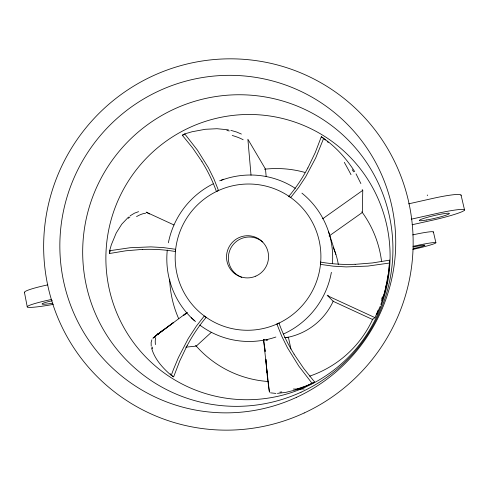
<?xml version="1.0" encoding="UTF-8"?>
<svg xmlns="http://www.w3.org/2000/svg" width="489" height="489" viewBox="0 0 489 489"><rect width="100%" height="100%" fill="white"/><g stroke="black" fill="none" stroke-linecap="round" stroke-linejoin="round"><path stroke-width="0.73" d="M362.178 189.561A126.853 125.96 -57.2 0 1 362.759 190.355L362.331 212.47L329.073 236.01M355.124 264.335L372.435 262.941L389.635 260.16L388.871 270.735L387.062 282.465L384.397 293.669L380.839 304.561M142.317 249.408L125.807 250.796L109.487 253.516L109.628 250.729L111.339 244.757L116.26 232.911L121.767 224.176L128.503 217.067M389.635 260.16L389.183 266.639M320.698 262.049L320.484 264.39L333.302 266.175L346.267 266.915L367.954 266.077L389.544 263.027M175.429 251.609L175.661 249.304L163.283 247.575L150.832 246.878L130.111 247.734L109.628 250.729M389.122 267.33L388.51 272.642M388.425 273.278L385.595 288.119M385.387 288.95L385.075 290.142M384.977 290.527L384.574 291.982M384.476 292.33L384.097 293.638M383.914 294.25L382.642 298.18M109.487 253.516L109.878 252.269M110.08 251.658L110.282 251.046M354.745 171.688C346.09 158.014 334.8 145.746 321.322 136.743L315.234 152.611L307.881 167.965M382.508 298.559L382.135 299.574M323.73 138.198L315.711 157.91L305.704 176.743L298.638 187.44L290.729 197.538L288.822 196.217M171.541 375.576L171.248 375.381L173.485 369.36L178.442 357.514L188.259 338.547L196.413 326.041L204.298 315.973L206.175 317.33A164.035 161.48 56.6 0 0 187.201 345.582M382.025 299.873L381.72 300.656M380.1 306.505L376.762 314.225M151.877 339.806L151.132 342.538L151.217 346.175M187.14 345.552L179.75 360.949L173.601 376.921L171.853 375.32M211.395 332.294L196.272 346.096L185.789 347.172M153.515 337.722L158.057 333.944L153.026 338.131L158.057 333.944M378.076 310.246A126.853 125.96 -57.2 0 1 374.959 317.624L372.569 319.494L333.168 301.316L327.165 295.185M163.24 329.971L157.599 334.299L173.528 322.532L157.189 334.727L187.049 312.563M130.147 215.783L134.542 213.143L138.583 211.664M322.587 218.834L362.759 190.355M201.988 161.602L192.66 147.978L182.293 135.221L184.744 133.888L192.073 131.749L205.27 129.292L217.018 128.717L228.412 129.842M294.03 354.134L303.779 368.504L314.69 382.098L305.081 386.573L295.295 390.039L285.949 392.331L277.446 393.376M314.69 382.098L307.404 385.436M279.036 323.07L276.902 324.054L281.676 336.084L287.422 347.716L298.846 366.157L312.141 383.425M306.878 385.656L296.627 389.177M219.647 180.82L223.76 179.212M182.293 135.221L184.408 134.64M295.087 389.58L295.46 389.488M47.83 284.836L44.878 285.503A29.957 3.026 -10.9 0 0 24.768 292.746M408.596 203.852L433.071 198.357A30.874 3.246 -13.2 0 1 460.938 195.551M51.455 299.451L47.763 300.277A29.994 2.61 -11.1 0 0 27.353 307.031A29.994 2.61 -11.1 0 0 53.332 304.366M411.328 219.17L436.585 213.534A30.917 2.8 -13.1 0 1 464.471 210.203A30.917 2.8 -13.1 0 1 432.117 220.294L412.123 224.744M412.991 246.358L415.216 245.863A22.366 1.485 -12.7 0 1 435.864 242.837A22.366 1.485 -12.7 0 1 412.857 249.433M266.187 340.026L267.697 339.855M284.616 337.618L288.388 337.202L290.949 349.067M275.918 393.419L270.496 392.838M230.832 130.343L236.694 132.048L241.383 134.065M173.986 224.971L146.144 212.134L149.487 213.968M374.959 317.624L328.058 295.998A76.107 75.563 -57.2 0 0 328.302 295.454M173.308 376.732L172.421 376.157M264.323 339.641L264.855 340.014M321.322 136.743L323.137 138.173M323.73 138.65L325.472 140.086M171.248 375.381C162.672 367.954 154.42 358.969 151.504 347.716M327.153 141.529L328.241 142.488M191.162 317.63L195.557 321.554M170.209 373.724L170.612 374.122M184.744 133.888L197.403 150.123L208.357 167.684L213.901 178.876L218.516 190.527L216.419 191.511A155.93 151.345 -67.6 0 0 201.926 161.639M356.023 173.821L360.882 183.589M328.541 231.67L335.9 254.463M461.084 195.215L464.55 210.013M433.407 231.951L435.895 242.721M24.474 292.508L27.262 306.939M264.323 344.47L265.166 351.469L263.565 339.562M263.565 339.568L267.043 372.532L265.882 359.183L266.377 365.705M268.443 385.583L269.421 392.141L266.383 365.858M267.617 379.128L268.547 385.876M266.939 372.539L267.63 379.213M266.169 176.596L265.503 169.108L247.88 139.249L251.022 175.203M361.842 211.804A106.755 106.254 -57.2 0 1 381.585 261.529M372.807 318.969A106.755 106.254 -57.2 0 1 309.623 376.151M268.43 381.524A106.755 106.254 -57.2 0 1 195.606 345.338M178.674 318.657A106.755 106.254 -57.2 0 1 169.659 279.231M264.445 169.225A106.755 106.254 -57.2 0 1 304.83 172.409M333.174 247.544A64.047 63.747 -57.2 0 1 338.302 264.408M333.309 301.004A64.047 63.747 -57.2 0 1 285.772 337.71M301.909 193.131A83.43 82.727 -57.2 0 1 332.483 263.382M331.377 272.312A83.43 82.727 -57.2 0 1 283.547 333.975M275.9 337.019A83.43 82.727 -57.2 0 1 199.763 325.038M194.616 320.845A83.43 82.727 -57.2 0 1 167.281 250.087M168.381 242.807A83.43 82.727 -57.2 0 1 213.131 183.858M221.224 180.319A83.43 82.727 -57.2 0 1 295.332 188.363M241.731 277.324A20.856 20.679 -57.2 0 1 231.285 247.281A20.856 20.679 -57.2 0 1 262.666 241.994M413.615 247.006A11.18 0.74 -12.7 0 1 424.935 245.233A11.18 0.74 -12.7 0 1 413.425 248.571M412.704 234.891A22.347 1.724 -12.8 0 1 433.12 232.336M52.898 303.149A14.994 1.302 -11.1 0 1 42.085 303.993A14.994 1.302 -11.1 0 1 52.366 300.704M232.226 135.471A139.976 26.235 -3 0 1 243.161 139.762M226.847 130.52A113.271 29.114 -14.9 0 1 229.353 130.954M136.553 216.621A141.547 33.044 -62.8 0 1 145.624 213.235M128.338 218.302A114.224 32.066 -75.3 0 1 129.982 216.896M142.323 249.476A159.946 156.15 89 0 1 175.441 251.535M155.429 344.604A144.995 24.114 56.6 0 1 155.734 337.606M152.69 348.718A116.449 22.604 44 0 1 152.244 347.056M267.789 339.867A76.107 75.563 -57.2 0 1 266.022 340.057M304.28 388.993A146.871 7.219 -4.1 0 1 293.272 389.061M281.78 391.94A117.727 9.511 -16.2 0 1 279.855 392.135M294.085 354.097A164.108 161.578 10.2 0 1 278.968 323.101M427.551 194.983A145.178 0.44 -64.7 0 1 427.245 195.643M382.404 296.829A116.712 6.76 -76.4 0 1 381.603 299.182M386.909 283.18A232.905 2.683 -73.2 0 1 386.689 283.846M386.047 285.778A232.905 2.683 -73.2 0 1 385.43 287.624M355.118 264.268A160.092 156.327 -22.7 0 1 320.686 262.122M344.299 162.342A141.737 10.501 55.7 0 1 351.01 174.695M352.214 169.652A114.481 16.883 44.3 0 1 353.626 171.865M307.819 167.935A156.003 151.431 -46.2 0 1 288.883 196.266M187.012 312.648L183.626 315.301L187.006 312.66M296.371 397.392A169.359 167.354 -57.2 0 0 326.255 106.309A169.359 167.354 -57.2 0 0 60.734 228.577A169.359 167.354 -57.2 0 0 296.371 397.392M304.201 412.967A186.303 184.102 -57.2 0 0 336.408 92.696A186.303 184.102 -57.2 0 0 44.585 227.801A186.303 184.102 -57.2 0 0 304.201 412.967M305.784 386.933A143.002 141.737 -57.2 0 0 331.518 141.046A143.002 141.737 -57.2 0 0 106.657 243.345A143.002 141.737 -57.2 0 0 305.784 386.933M301.022 392.209A156.266 154.646 -57.2 0 0 328.871 123.564A156.266 154.646 -57.2 0 0 83.515 235.869A156.266 154.646 -57.2 0 0 301.022 392.209M277.11 323.962A73.313 72.678 -57.2 0 0 291.365 198.002A73.313 72.678 -57.2 0 0 175.643 249.457A73.313 72.678 -57.2 0 0 277.11 323.962M255.796 276.144A21.149 20.96 -57.2 0 0 260.142 239.836A21.149 20.96 -57.2 0 0 226.67 254.469A21.149 20.96 -57.2 0 0 255.796 276.144M426.805 219.958A15.452 1.4 -13.1 0 0 449.379 213.522A15.452 1.4 -13.1 0 0 426.781 217.477A15.452 1.4 -13.1 0 0 426.805 219.958"/></g></svg>
